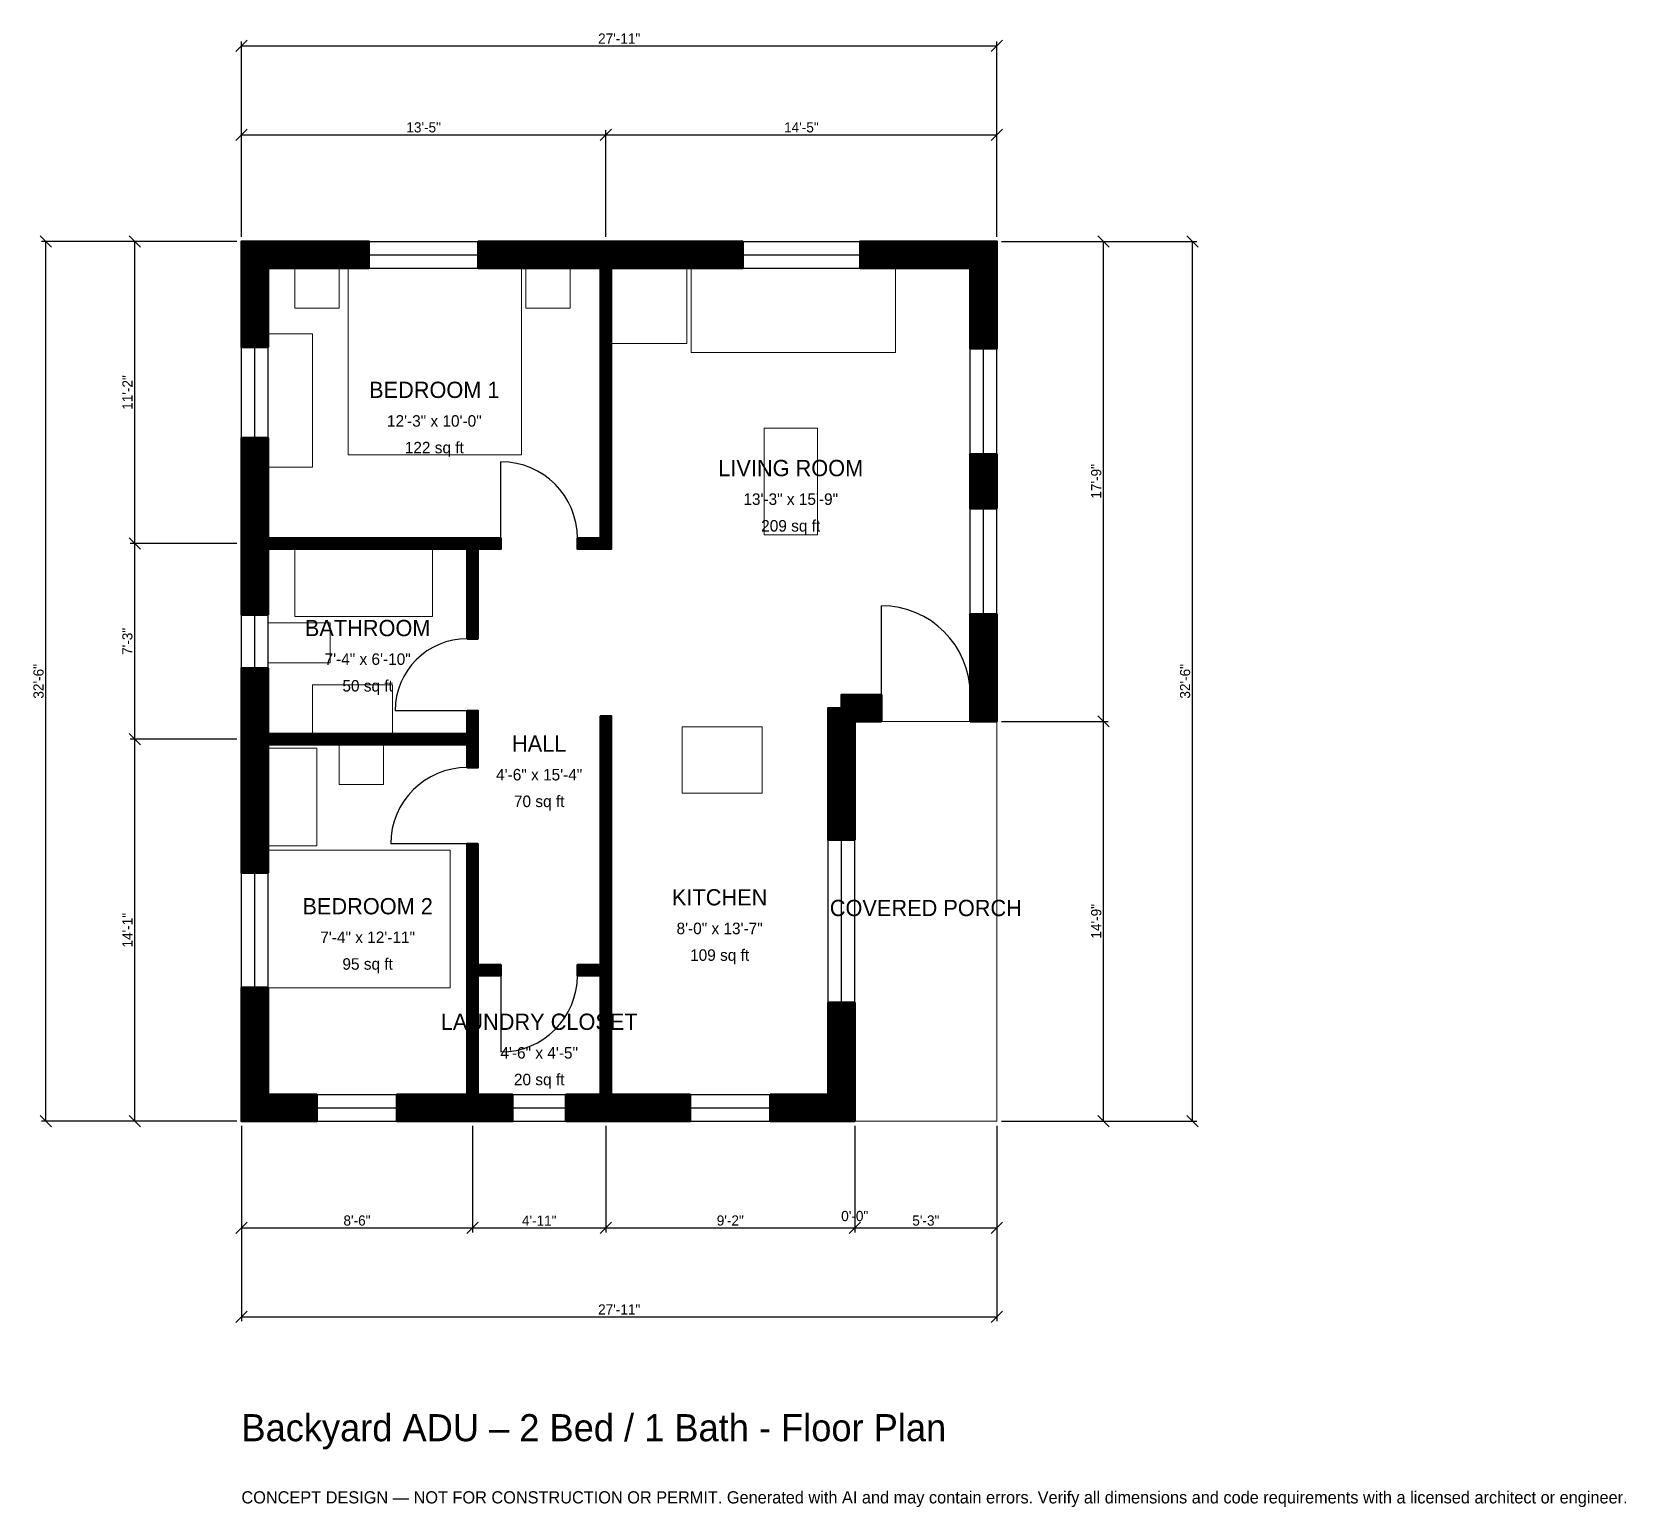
# Model space of a CAD drawing. Header units: inches. Extents: x -93 to 613, y -171 to 483.
import ezdxf
from ezdxf.enums import TextEntityAlignment as Align

# ---------------------------------------------------------------- set-up
doc = ezdxf.new("R2010")
doc.units = ezdxf.units.IN
doc.header["$MEASUREMENT"] = 0
doc.linetypes.add('DASHED', pattern=[0.6, 0.5, -0.1])
for name, color, linetype, lineweight in [('A-ANNO-DIMS', 1, 'Continuous', 13), ('A-ANNO-TEXT', 7, 'Continuous', 18), ('A-AREA-IDEN', 7, 'Continuous', 18), ('A-DOOR', 2, 'Continuous', 25), ('A-FLOR-FIXT', 9, 'Continuous', 13), ('A-FURN', 9, 'Continuous', 13), ('A-GLAZ', 4, 'Continuous', 25), ('A-SITE-PAVE', 8, 'Continuous', 13), ('A-WALL', 7, 'Continuous', 50), ('A-WALL-PATT', 8, 'Continuous', 13)]:
    doc.layers.add(name, color=color, linetype=linetype, lineweight=lineweight)
doc.dimstyles.new('PLAN', dxfattribs={"dimtxt": 4.5, "dimasz": 3, "dimexe": 2, "dimexo": 2, "dimgap": 1, "dimtad": 1, "dimdec": 0, "dimlunit": 4, "dimtsz": 2.5, "dimcen": 2.5, "dimclrd": 1, "dimclre": 1, "dimazin": 3, "dimtfac": 1, "dimtmove": 0, "dimatfit": 3})

msp = doc.modelspace()

# ---------------------------------------------------------------- hatches: boundary and pattern name
at = {"layer": 'A-WALL-PATT'}
h = msp.add_hatch(dxfattribs=at)
h.set_pattern_fill('ANSI31', color=8, scale=0.8)
h.paths.add_polyline_path([(96.4567, 0), (68.8976, 0), (68.8976, 11.811), (96.4567, 11.811), (100, 11.811), (100, 64.5669), (100, 69.2913), (100, 122.8346), (104.7244, 122.8346), (104.7244, 69.2913), (114.9606, 69.2913), (114.9606, 64.5669), (104.7244, 64.5669), (104.7244, 11.811), (108.2677, 11.811), (120.0787, 11.811), (120.0787, 0), (108.2677, 0), (104.7244, 0), (104.7244, 0), (100, 0), (100, 0), (96.4567, 0)])
h.paths.add_polyline_path([(11.811, 0), (11.811, 0), (0, 0), (0, 0), (0, 0), (0, 0), (0, 11.811), (0, 11.811), (0, 59.252), (11.811, 59.252), (11.811, 11.811), (33.4646, 11.811), (33.4646, 0), (11.811, 0)])
h.paths.add_polyline_path([(0, 163.3858), (0, 166.9291), (0, 166.9291), (0, 171.6535), (0, 171.6535), (0, 175.1969), (0, 200.7874), (11.811, 200.7874), (11.811, 175.1969), (11.811, 171.6535), (100, 171.6535), (100, 181.8898), (104.7244, 181.8898), (104.7244, 171.6535), (104.7244, 166.9291), (104.7244, 156.6929), (100, 156.6929), (100, 166.9291), (11.811, 166.9291), (11.811, 163.3858), (11.811, 110.0394), (0, 110.0394), (0, 163.3858)])
h.paths.add_polyline_path([(0, 250), (0, 253.5433), (0, 253.5433), (0, 258.2677), (0, 258.2677), (0, 261.811), (0, 302.7559), (11.811, 302.7559), (11.811, 261.811), (11.811, 258.2677), (100, 258.2677), (104.7244, 258.2677), (114.9606, 258.2677), (114.9606, 253.5433), (104.7244, 253.5433), (104.7244, 213.7795), (100, 213.7795), (100, 253.5433), (11.811, 253.5433), (11.811, 250), (11.811, 224.4094), (0, 224.4094), (0, 250)])
h.paths.add_polyline_path([(0, 377.9528), (0, 377.9528), (0, 389.7638), (0, 389.7638), (0, 389.7638), (11.811, 389.7638), (11.811, 389.7638), (56.4961, 389.7638), (56.4961, 377.9528), (11.811, 377.9528), (11.811, 342.9134), (0, 342.9134), (0, 377.9528)])
h.paths.add_polyline_path([(155.5118, 389.7638), (159.0551, 389.7638), (159.0551, 389.7638), (163.7795, 389.7638), (163.7795, 389.7638), (167.3228, 389.7638), (222.0472, 389.7638), (222.0472, 377.9528), (167.3228, 377.9528), (163.7795, 377.9528), (163.7795, 258.2677), (163.7795, 253.5433), (159.0551, 253.5433), (148.8189, 253.5433), (148.8189, 258.2677), (159.0551, 258.2677), (159.0551, 377.9528), (155.5118, 377.9528), (104.9213, 377.9528), (104.9213, 389.7638), (155.5118, 389.7638)])
h.paths.add_polyline_path([(322.8346, 389.7638), (322.8346, 389.7638), (334.6457, 389.7638), (334.6457, 389.7638), (334.6457, 389.7638), (334.6457, 377.9528), (334.6457, 377.9528), (334.6457, 342.3228), (322.8346, 342.3228), (322.8346, 377.9528), (274.0157, 377.9528), (274.0157, 389.7638), (322.8346, 389.7638)])
h.paths.add_polyline_path([(334.6457, 271.4567), (322.8346, 271.4567), (322.8346, 295.4724), (334.6457, 295.4724), (334.6457, 271.4567)])
h.paths.add_polyline_path([(334.6457, 188.9764), (334.6457, 188.9764), (334.6457, 177.1654), (334.6457, 177.1654), (334.6457, 177.1653), (322.8346, 177.1653), (322.8346, 177.1654), (322.8346, 188.9764), (322.8346, 189.3701), (322.8346, 224.6063), (334.6457, 224.6063), (334.6457, 188.9764)])
h.paths.add_polyline_path([(271.6535, 177.1654), (271.6535, 124.6063), (259.8425, 124.6063), (259.8425, 183.0709), (265.748, 183.0709), (265.748, 188.9764), (283.4646, 188.9764), (283.4646, 177.1654), (271.6535, 177.1654)])
h.paths.add_polyline_path([(271.6535, 11.811), (271.6536, 11.811), (271.6536, 0), (271.6536, 0), (271.6535, 0), (271.6535, 0), (259.8425, 0), (259.8425, 0), (234.252, 0), (234.252, 11.811), (259.8425, 11.811), (259.8425, 52.5591), (271.6535, 52.5591), (271.6535, 11.811)])
h.paths.add_polyline_path([(167.3228, 0), (163.7795, 0), (163.7795, 0), (159.0551, 0), (159.0551, 0), (155.5118, 0), (143.7008, 0), (143.7008, 11.811), (155.5118, 11.811), (159.0551, 11.811), (159.0551, 64.5669), (148.8189, 64.5669), (148.8189, 69.2913), (159.0551, 69.2913), (159.0551, 179.5276), (163.7795, 179.5276), (163.7795, 69.2913), (163.7795, 64.5669), (163.7795, 11.811), (167.3228, 11.811), (198.8189, 11.811), (198.8189, 0), (167.3228, 0)])

# ---------------------------------------------------------------- linework, layer by layer
at = {"layer": 'A-DOOR'}
for p, q in [((114.9606, 258.2677), (114.9606, 292.126)), ((283.4646, 188.9764), (283.4646, 228.3465)), ((100, 181.8898), (68.1102, 181.8898)), ((100, 122.8346), (66.1417, 122.8346)), ((114.9606, 64.5669), (114.9606, 30.7087))]:
    msp.add_line(p, q, dxfattribs=at)
for centre, radius, start, end in [((114.9606, 258.2677), 33.8583, 0, 90), ((283.4646, 188.9764), 39.3701, 0, 90), ((100, 181.8898), 31.8898, 90, 180), ((100, 122.8346), 33.8583, 90, 180), ((114.9606, 64.5669), 33.8583, 270, 360)]:
    msp.add_arc(centre, radius, start, end, dxfattribs=at)
at = {"layer": 'A-FLOR-FIXT'}
for points in [[(23.622, 223.622), (84.6457, 223.622), (84.6457, 253.5433), (23.622, 253.5433)], [(11.811, 203.1496), (39.3701, 203.1496), (39.3701, 220.8661), (11.811, 220.8661)], [(31.4961, 171.6535), (66.9291, 171.6535), (66.9291, 193.3071), (31.4961, 193.3071)]]:
    msp.add_lwpolyline(points, close=True, dxfattribs=at)
at = {"layer": 'A-FURN'}
for points in [[(23.622, 360.2362), (43.3071, 360.2362), (43.3071, 377.9528), (23.622, 377.9528)], [(47.2441, 295.2756), (124.0157, 295.2756), (124.0157, 377.9528), (47.2441, 377.9528)], [(125.9843, 360.2362), (145.6693, 360.2362), (145.6693, 377.9528), (125.9843, 377.9528)], [(163.7795, 344.4882), (197.2441, 344.4882), (197.2441, 377.9528), (163.7795, 377.9528)], [(199.2126, 340.5512), (289.7638, 340.5512), (289.7638, 377.9528), (199.2126, 377.9528)], [(11.811, 289.7638), (31.4961, 289.7638), (31.4961, 348.8189), (11.811, 348.8189)], [(231.4961, 259.8425), (255.1181, 259.8425), (255.1181, 307.0866), (231.4961, 307.0866)], [(195.2756, 145.2756), (230.7087, 145.2756), (230.7087, 174.8031), (195.2756, 174.8031)], [(11.811, 122.0472), (33.4646, 122.0472), (33.4646, 165.3543), (11.811, 165.3543)], [(43.3071, 149.2126), (62.9921, 149.2126), (62.9921, 166.9291), (43.3071, 166.9291)], [(11.811, 59.0551), (92.5197, 59.0551), (92.5197, 120.0787), (11.811, 120.0787)]]:
    msp.add_lwpolyline(points, close=True, dxfattribs=at)
at = {"layer": 'A-GLAZ'}
for p, q in [((56.4961, 389.7638), (104.9213, 389.7638)), ((222.0472, 389.7638), (274.0157, 389.7638)), ((56.4961, 383.8583), (104.9213, 383.8583)), ((222.0472, 383.8583), (274.0157, 383.8583)), ((56.4961, 377.9528), (104.9213, 377.9528)), ((222.0472, 377.9528), (274.0157, 377.9528)), ((0, 302.7559), (0, 342.9134)), ((5.9055, 302.7559), (5.9055, 342.9134)), ((11.811, 302.7559), (11.811, 342.9134)), ((322.8346, 295.4724), (322.8346, 342.3228)), ((328.7402, 295.4724), (328.7402, 342.3228)), ((334.6457, 295.4724), (334.6457, 342.3228)), ((322.8346, 224.6063), (322.8346, 271.4567)), ((328.7402, 224.6063), (328.7402, 271.4567)), ((334.6457, 224.6063), (334.6457, 271.4567)), ((0, 200.7874), (0, 224.4094)), ((5.9055, 200.7874), (5.9055, 224.4094)), ((11.811, 200.7874), (11.811, 224.4094)), ((259.8425, 52.5591), (259.8425, 124.6063)), ((265.748, 52.5591), (265.748, 124.6063)), ((271.6535, 52.5591), (271.6535, 124.6063)), ((0, 59.252), (0, 110.0394)), ((5.9055, 59.252), (5.9055, 110.0394)), ((11.811, 59.252), (11.811, 110.0394)), ((33.4646, 11.811), (68.8976, 11.811)), ((120.0787, 11.811), (143.7008, 11.811)), ((198.8189, 11.811), (234.252, 11.811)), ((33.4646, 5.9055), (68.8976, 5.9055)), ((33.4646, 0), (68.8976, 0)), ((120.0787, 5.9055), (143.7008, 5.9055)), ((120.0787, 0), (143.7008, 0)), ((198.8189, 5.9055), (234.252, 5.9055)), ((198.8189, 0), (234.252, 0))]:
    msp.add_line(p, q, dxfattribs=at)
at = {"layer": 'A-SITE-PAVE', "linetype": 'DASHED'}
msp.add_lwpolyline([(271.6535, 0), (334.6457, 0), (334.6457, 177.1654), (271.6535, 177.1654)], close=True, dxfattribs=at)
at = {"layer": 'A-WALL'}
for points in [[(0, 377.9528), (0, 377.9528), (0, 389.7638), (0, 389.7638), (0, 389.7638), (11.811, 389.7638), (11.811, 389.7638), (56.4961, 389.7638), (56.4961, 377.9528), (11.811, 377.9528), (11.811, 342.9134), (0, 342.9134), (0, 377.9528)], [(155.5118, 389.7638), (159.0551, 389.7638), (159.0551, 389.7638), (163.7795, 389.7638), (163.7795, 389.7638), (167.3228, 389.7638), (222.0472, 389.7638), (222.0472, 377.9528), (167.3228, 377.9528), (163.7795, 377.9528), (163.7795, 258.2677), (163.7795, 253.5433), (159.0551, 253.5433), (148.8189, 253.5433), (148.8189, 258.2677), (159.0551, 258.2677), (159.0551, 377.9528), (155.5118, 377.9528), (104.9213, 377.9528), (104.9213, 389.7638), (155.5118, 389.7638)], [(322.8346, 389.7638), (322.8346, 389.7638), (334.6457, 389.7638), (334.6457, 389.7638), (334.6457, 389.7638), (334.6457, 377.9528), (334.6457, 377.9528), (334.6457, 342.3228), (322.8346, 342.3228), (322.8346, 377.9528), (274.0157, 377.9528), (274.0157, 389.7638), (322.8346, 389.7638)], [(0, 250), (0, 253.5433), (0, 253.5433), (0, 258.2677), (0, 258.2677), (0, 261.811), (0, 302.7559), (11.811, 302.7559), (11.811, 261.811), (11.811, 258.2677), (100, 258.2677), (104.7244, 258.2677), (114.9606, 258.2677), (114.9606, 253.5433), (104.7244, 253.5433), (104.7244, 213.7795), (100, 213.7795), (100, 253.5433), (11.811, 253.5433), (11.811, 250), (11.811, 224.4094), (0, 224.4094), (0, 250)], [(334.6457, 271.4567), (322.8346, 271.4567), (322.8346, 295.4724), (334.6457, 295.4724), (334.6457, 271.4567)], [(334.6457, 188.9764), (334.6457, 188.9764), (334.6457, 177.1654), (334.6457, 177.1654), (334.6457, 177.1653), (322.8346, 177.1653), (322.8346, 177.1654), (322.8346, 188.9764), (322.8346, 189.3701), (322.8346, 224.6063), (334.6457, 224.6063), (334.6457, 188.9764)], [(0, 163.3858), (0, 166.9291), (0, 166.9291), (0, 171.6535), (0, 171.6535), (0, 175.1969), (0, 200.7874), (11.811, 200.7874), (11.811, 175.1969), (11.811, 171.6535), (100, 171.6535), (100, 181.8898), (104.7244, 181.8898), (104.7244, 171.6535), (104.7244, 166.9291), (104.7244, 156.6929), (100, 156.6929), (100, 166.9291), (11.811, 166.9291), (11.811, 163.3858), (11.811, 110.0394), (0, 110.0394), (0, 163.3858)], [(271.6535, 177.1654), (271.6535, 124.6063), (259.8425, 124.6063), (259.8425, 183.0709), (265.748, 183.0709), (265.748, 188.9764), (283.4646, 188.9764), (283.4646, 177.1654), (271.6535, 177.1654)], [(167.3228, 0), (163.7795, 0), (163.7795, 0), (159.0551, 0), (159.0551, 0), (155.5118, 0), (143.7008, 0), (143.7008, 11.811), (155.5118, 11.811), (159.0551, 11.811), (159.0551, 64.5669), (148.8189, 64.5669), (148.8189, 69.2913), (159.0551, 69.2913), (159.0551, 179.5276), (163.7795, 179.5276), (163.7795, 69.2913), (163.7795, 64.5669), (163.7795, 11.811), (167.3228, 11.811), (198.8189, 11.811), (198.8189, 0), (167.3228, 0)], [(96.4567, 0), (68.8976, 0), (68.8976, 11.811), (96.4567, 11.811), (100, 11.811), (100, 64.5669), (100, 69.2913), (100, 122.8346), (104.7244, 122.8346), (104.7244, 69.2913), (114.9606, 69.2913), (114.9606, 64.5669), (104.7244, 64.5669), (104.7244, 11.811), (108.2677, 11.811), (120.0787, 11.811), (120.0787, 0), (108.2677, 0), (104.7244, 0), (104.7244, 0), (100, 0), (100, 0), (96.4567, 0)], [(11.811, 0), (11.811, 0), (0, 0), (0, 0), (0, 0), (0, 0), (0, 11.811), (0, 11.811), (0, 59.252), (11.811, 59.252), (11.811, 11.811), (33.4646, 11.811), (33.4646, 0), (11.811, 0)], [(271.6535, 11.811), (271.6536, 11.811), (271.6536, 0), (271.6536, 0), (271.6535, 0), (271.6535, 0), (259.8425, 0), (259.8425, 0), (234.252, 0), (234.252, 11.811), (259.8425, 11.811), (259.8425, 52.5591), (271.6535, 52.5591), (271.6535, 11.811)]]:
    msp.add_lwpolyline(points, close=True, dxfattribs=at)

# ---------------------------------------------------------------- texts
at = {"layer": 'A-ANNO-TEXT'}
for s, height, p in [('Backyard ADU – 2 Bed / 1 Bath - Floor Plan', 12, (0, -141.7323)), ('CONCEPT DESIGN — NOT FOR CONSTRUCTION OR PERMIT. Generated with AI and may contain errors. Verify all dimensions and code requirements with a licensed architect or engineer.', 5.4, (0, -169.2913))]:
    msp.add_text(s, height=height, dxfattribs=at).set_placement(p)
at = {"layer": 'A-AREA-IDEN'}
for s, height, p in [('BEDROOM 1', 7.2, (85.4331, 324.0157)), ('12\'-3" x 10\'-0"', 5.1, (85.4331, 310.2362)), ('122 sq ft', 5.1, (85.4331, 298.4252)), ('LIVING ROOM', 7.2, (243.3071, 289.3701)), ('13\'-3" x 15\'-9"', 5.1, (243.3071, 275.5906)), ('209 sq ft', 5.1, (243.3071, 263.7795)), ('BATHROOM', 7.2, (55.9055, 218.5039)), ('7\'-4" x 6\'-10"', 5.1, (55.9055, 204.7244)), ('50 sq ft', 5.1, (55.9055, 192.9134)), ('HALL', 7.2, (131.8898, 167.3228)), ('4\'-6" x 15\'-4"', 5.1, (131.8898, 153.5433)), ('70 sq ft', 5.1, (131.8898, 141.7323)), ('BEDROOM 2', 7.2, (55.9055, 95.2756)), ('KITCHEN', 7.2, (211.811, 99.2126)), ('COVERED PORCH', 7.2, (303.1496, 94.4882)), ('8\'-0" x 13\'-7"', 5.1, (211.811, 85.4331)), ('7\'-4" x 12\'-11"', 5.1, (55.9055, 81.4961)), ('95 sq ft', 5.1, (55.9055, 69.685)), ('109 sq ft', 5.1, (211.811, 73.622)), ('LAUNDRY CLOSET', 7.2, (131.8898, 44.0945)), ('4\'-6" x 4\'-5"', 5.1, (131.8898, 30.315)), ('20 sq ft', 5.1, (131.8898, 18.5039))]:
    msp.add_text(s, height=height, dxfattribs=at).set_placement(p, align=Align.MIDDLE_CENTER)

# ---------------------------------------------------------------- dimensions: what is measured, and where the dimension line sits
at = {"layer": 'A-ANNO-DIMS'}
for base, p1, p2, text in [((0, 476.378), (0, 389.7638), (334.6457, 389.7638), '27\'-11"'), ((0, 437.0079), (0, 389.7638), (161.4173, 389.7638), '13\'-5"'), ((161.4173, 437.0079), (161.4173, 389.7638), (334.6457, 389.7638), '14\'-5"'), ((0, -47.2441), (0, 0), (102.3622, 0), '8\'-6"'), ((0, -86.6142), (0, 0), (334.6457, 0), '27\'-11"'), ((102.3622, -47.2441), (102.3622, 0), (161.4173, 0), '4\'-11"'), ((161.4173, -47.2441), (161.4173, 0), (271.6535, 0), '9\'-2"'), ((271.6535, -47.2441), (271.6535, 0), (271.6535, 0), '0\'-0"'), ((271.6535, -47.2441), (271.6535, 0), (334.6457, 0), '5\'-3"')]:
    msp.add_linear_dim(base=base, p1=p1, p2=p2, text=text, dimstyle='PLAN', dxfattribs=at).render()
for base, p1, p2, text in [((-86.6142, 0), (0, 0), (0, 389.7638), '32\'-6"'), ((-47.2441, 255.9055), (0, 255.9055), (0, 389.7638), '11\'-2"'), ((381.8898, 177.1654), (334.6457, 177.1654), (334.6457, 389.7638), '17\'-9"'), ((421.2598, 0), (334.6457, 0), (334.6457, 389.7638), '32\'-6"'), ((-47.2441, 169.2913), (0, 169.2913), (0, 255.9055), '7\'-3"'), ((381.8898, 0), (334.6457, 0), (334.6457, 177.1654), '14\'-9"'), ((-47.2441, 0), (0, 0), (0, 169.2913), '14\'-1"')]:
    msp.add_linear_dim(base=base, p1=p1, p2=p2, angle=90, text=text, dimstyle='PLAN', dxfattribs=at).render()

doc.saveas('drawing.dxf')
